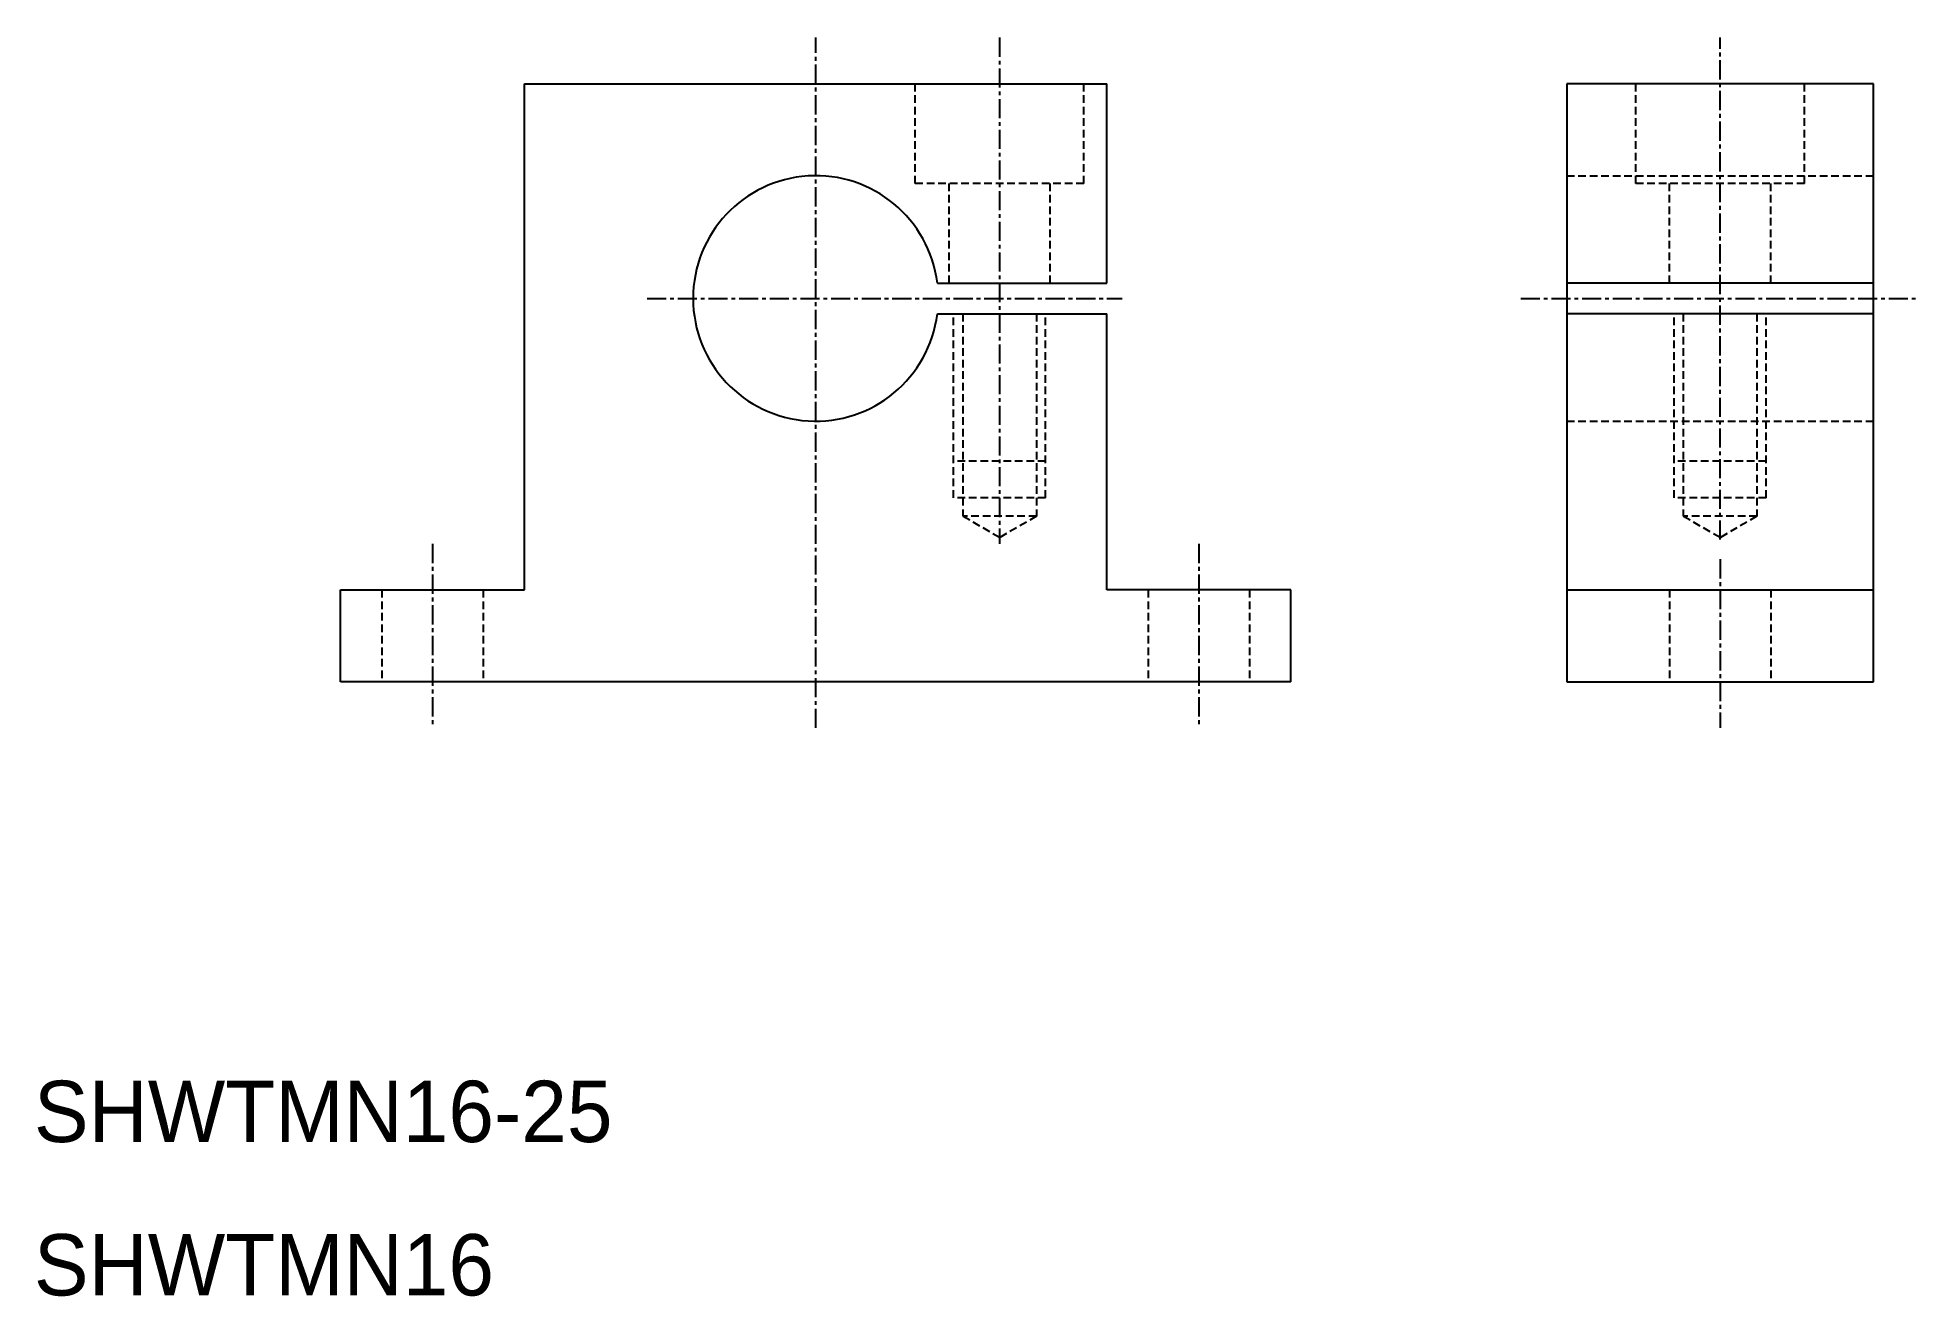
# Model space of a CAD drawing. Extents: x 10 to 133, y 10 to 92.
import ezdxf

# ---------------------------------------------------------------- set-up
doc = ezdxf.new("R2010")
doc.units = 0
doc.linetypes.add('CENTER', pattern=[2, 1.25, -0.25, 0.25, -0.25])
doc.linetypes.add('DASHED', pattern=[0.75, 0.5, -0.25])
doc.layers.get('0').update_dxf_attribs({"linetype": 'CONTINUOUS'})
doc.layers.add('CENTER', color=1, linetype='CENTER')

msp = doc.modelspace()

# ---------------------------------------------------------------- linework, layer by layer
at = {"color": 7, "linetype": 'CONTINUOUS'}
for p, q in [((42, 56), (42, 89)), ((42, 89), (61, 89)), ((61, 89), (80, 89)), ((80, 76), (80, 89)), ((110, 89), (110, 50)), ((130, 89), (110, 89)), ((130, 50), (130, 89)), ((68.94, 76), (80, 76)), ((130, 76), (110, 76)), ((68.94, 74), (80, 74)), ((80, 56), (80, 74)), ((130, 74), (110, 74)), ((30, 56), (42, 56)), ((30, 50), (30, 56)), ((92, 56), (80, 56)), ((92, 50), (92, 56)), ((110, 56), (130, 56)), ((92, 50), (30, 50)), ((110, 50), (130, 50))]:
    msp.add_line(p, q, dxfattribs=at)
at = {"color": 3, "linetype": 'DASHED'}
for p, q in [((67.5, 82.5), (67.5, 89)), ((78.5, 82.5), (78.5, 89)), ((114.5, 82.5), (114.5, 89)), ((125.5, 82.5), (125.5, 89)), ((78.5, 82.5), (67.5, 82.5)), ((69.7, 76), (69.7, 82.5)), ((76.3, 76), (76.3, 82.5)), ((110, 83), (130, 83)), ((125.5, 82.5), (114.5, 82.5)), ((116.7, 76), (116.7, 82.5)), ((123.3, 76), (123.3, 82.5)), ((70, 62), (70, 74)), ((70.6, 74), (70.6, 60.8)), ((75.4, 74), (75.4, 60.8)), ((76, 62), (76, 74)), ((117, 62), (117, 74)), ((117.6, 74), (117.6, 60.8)), ((122.4, 74), (122.4, 60.8)), ((123, 62), (123, 74)), ((110, 67), (130, 67)), ((76, 64.4), (70, 64.4)), ((123, 64.4), (117, 64.4)), ((76, 62), (70, 62)), ((123, 62), (117, 62)), ((75.4, 60.8), (70.6, 60.8)), ((73, 59.41), (70.6, 60.8)), ((75.4, 60.8), (73, 59.41)), ((122.4, 60.8), (117.6, 60.8)), ((120, 59.41), (117.6, 60.8)), ((122.4, 60.8), (120, 59.41)), ((32.7, 56), (32.7, 50)), ((39.3, 56), (39.3, 50)), ((82.7, 56), (82.7, 50)), ((89.3, 56), (89.3, 50)), ((116.7, 56), (116.7, 50)), ((123.3, 56), (123.3, 50))]:
    msp.add_line(p, q, dxfattribs=at)
at = {"color": 7, "linetype": 'CONTINUOUS'}
msp.add_arc((61, 75), 8, 7.1808, 352.8192, dxfattribs=at)
at = {"layer": 'CENTER', "color": 1, "linetype": 'CENTER'}
for p, q in [((61, 47), (61, 92)), ((73, 92), (73, 59)), ((120, 59.28), (120, 92)), ((50, 75), (81, 75)), ((107, 75), (133, 75)), ((36, 59), (36, 47)), ((86, 59), (86, 47)), ((120, 58), (120, 47))]:
    msp.add_line(p, q, dxfattribs=at)

# ---------------------------------------------------------------- texts
at = {"color": 7, "linetype": 'CONTINUOUS'}
for s, p in [('SHWTMN16-25', (10, 20)), ('SHWTMN16', (10, 10))]:
    msp.add_text(s, height=4, dxfattribs=at).set_placement(p)

doc.saveas('drawing.dxf')
